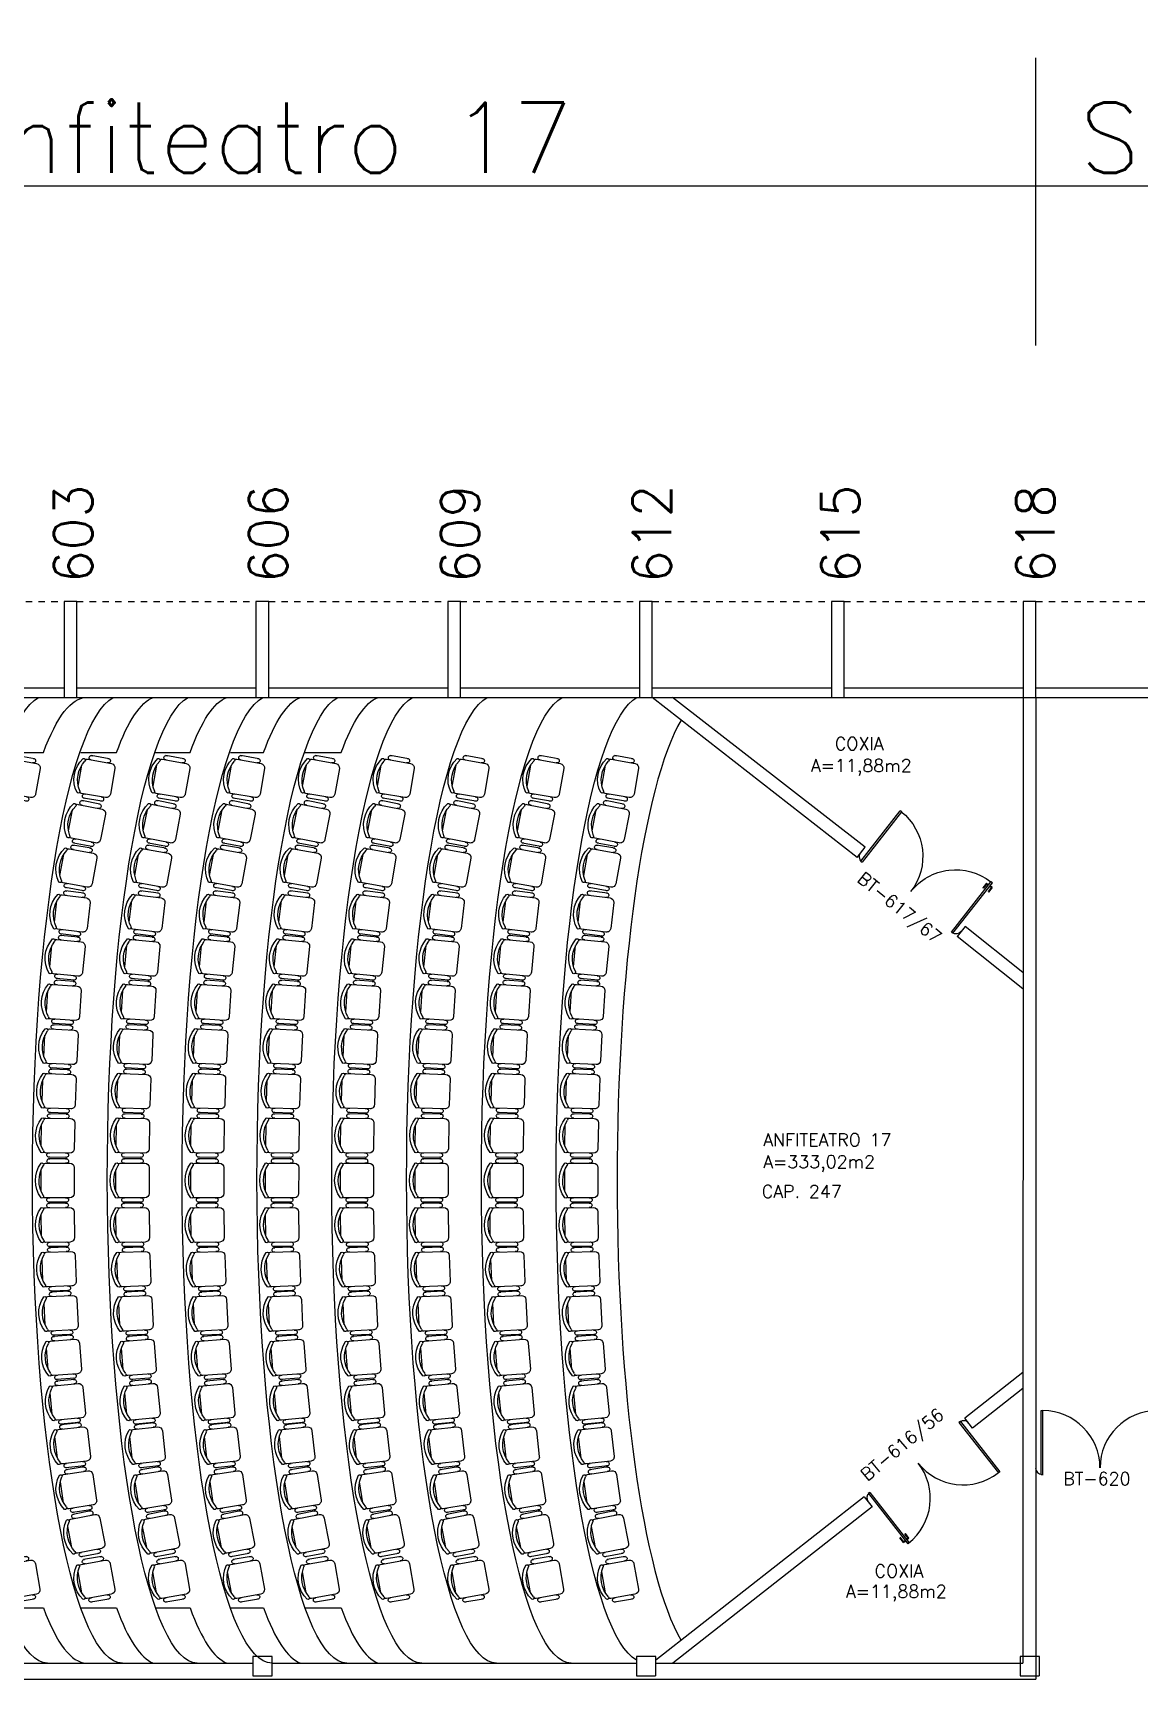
# Model space of a CAD drawing. Extents: x 34 to 586, y 527 to 658.
# Drawn here: x 171.49 to 188.79, y 597.07 to 622.81 of the extents above; entities that cross this region are included whole.
import ezdxf

# ---------------------------------------------------------------- set-up
doc = ezdxf.new("R2010")
doc.units = 0
doc.header["$LTSCALE"] = 0.02
doc.header["$MEASUREMENT"] = 0
doc.header["$PDMODE"] = 98
doc.linetypes.add('HIDDEN2', pattern=[0.1875, 0.125, -0.0625])
doc.layers.get('0').update_dxf_attribs({"linetype": 'CONTINUOUS'})
doc.layers.get('DEFPOINTS').update_dxf_attribs({"linetype": 'CONTINUOUS'})
for name, color, linetype in [('ALV', 2, 'CONTINUOUS'), ('AR-EST-CNC-IDE', 2, 'CONTINUOUS'), ('AREA', 2, 'CONTINUOUS'), ('ESTR', 3, 'CONTINUOUS'), ('LAYOUT-ANF', 1, 'CONTINUOUS'), ('PORTA', 2, 'CONTINUOUS'), ('PROJ', 1, 'HIDDEN2'), ('TEXTO', 2, 'CONTINUOUS'), ('TEXTO-CENTRO-CUSTO', 2, 'CONTINUOUS'), ('TEXTO-ENDEREÇO', 2, 'CONTINUOUS')]:
    doc.layers.add(name, color=color, linetype=linetype)
doc.styles.add('1', font='romans.shx', dxfattribs={"height": 1.1})
doc.styles.add('NOPILAR', font='simplex.shx', dxfattribs={"height": 0.6})
doc.styles.add('UNB-100', font='simplex.shx', dxfattribs={"height": 0.2})
doc.styles.add('UNB-100-1', font='simplex.shx', dxfattribs={"height": 0.2})
doc.dimstyles.new('1-600', dxfattribs={"dimtxt": 1.1, "dimasz": 2.5, "dimexe": 2, "dimexo": 4, "dimgap": 0.2, "dimtad": 1, "dimdec": 0, "dimzin": 4, "dimdsep": 46, "dimlunit": 6, "dimtxsty": '1', "dimblk1": 'NONE', "dimblk2": 'NONE', "dimsah": 1, "dimcen": 0, "dimclrd": 2, "dimclre": 2, "dimclrt": 2, "dimadec": 0, "dimazin": 0, "dimtfac": 1, "dimtdec": 0, "dimtmove": 2, "dimatfit": 3, "dimldrblk": 'NONE', "dimfxl": 1, "dimtolj": 1, "dimtzin": 0, "dimarcsym": 0})

# ---------------------------------------------------------------- blocks, each defined once
blk = doc.blocks.new('PTDP-TTN')
for p, q in [((0.084, 0.9), (0.115, 0.9)), ((0.084, -0.1), (0.084, 0.9)), ((0.114, -0.1), (0.114, 0.9)), ((1.884, 0.9), (1.914, 0.9)), ((1.884, -0.1), (1.884, 0.9)), ((1.914, -0.1), (1.914, 0.9)), ((0.084, -0.1), (0.115, -0.1)), ((1.885, -0.101), (1.915, -0.101))]:
    blk.add_line(p, q)
for centre, radius, start, end in [((0.114, 0.006), 0.892, 0, 90), ((1.899, 0.006), 0.892, 90, 180), ((0.098, 0), 0.098, 180, 270), ((1.896, -0.001), 0.0991, 271.7192, 0)]:
    blk.add_arc(centre, radius, start, end)
blk = doc.blocks.new('*D50')
at = {"layer": 'DEFPOINTS', "color": 0, "transparency": 16777216}
for p in [(192.976, 620.42), (187.176, 613.92), (192.976, 613.92)]:
    blk.add_point(p, dxfattribs=at)
at = {"layer": 'TEXTO-CENTRO-CUSTO', "color": 2, "lineweight": -2, "transparency": 16777216}
for p, q in [((192.976, 617.92), (192.976, 622.42)), ((187.176, 620.42), (192.976, 620.42))]:
    blk.add_line(p, q, dxfattribs=at)
at = {"layer": 'TEXTO-CENTRO-CUSTO', "color": 2, "transparency": 16777216, "insert": (190.076, 621.17), "char_height": 1.1, "attachment_point": 5, "style": '1'}
blk.add_mtext('\\A1;S.Aula', dxfattribs=at)
blk = doc.blocks.new('_NONE')
at = {"color": 0, "linetype": 'ByBlock'}
blk.add_circle((0, 0), 0.25, dxfattribs=at)
blk = doc.blocks.new('*D51')
at = {"layer": 'DEFPOINTS', "color": 0, "transparency": 16777216}
for p in [(187.176, 620.42), (162.976, 613.92), (187.176, 613.92)]:
    blk.add_point(p, dxfattribs=at)
at = {"layer": 'TEXTO-CENTRO-CUSTO', "color": 2, "lineweight": -2, "transparency": 16777216}
for p, q in [((187.176, 617.92), (187.176, 622.42)), ((162.976, 620.42), (187.176, 620.42))]:
    blk.add_line(p, q, dxfattribs=at)
at = {"layer": 'TEXTO-CENTRO-CUSTO', "color": 2, "transparency": 16777216, "insert": (175.076, 621.17), "char_height": 1.1, "attachment_point": 5, "style": '1'}
blk.add_mtext('\\A1;Anfiteatro 17', dxfattribs=at)
blk = doc.blocks.new('CHAIR7')
for p, q in [((20, 12), (3, 12)), ((5.125, 15.041986), (17.875, 15.041986)), ((0, 9), (0, -9)), ((23, -7.440115), (23, 7.440115)), ((3, -12), (20, -12)), ((5.125, -15), (17.875, -15))]:
    blk.add_line(p, q)
for centre, radius, start, end in [((3, 9), 3, 90, 180), ((5.5625, 13.541986), 1.5625, 73.739795, 286.260205), ((17.4375, 13.541986), 1.5625, 253.739795, 106.260205), ((20, 9), 3, 62.415559, 90), ((22.344677, 11.120498), 1.096801, 53.309935, 212.027413), ((7, 0), 20, 323.130102, 36.869898), ((4.823592, 0), 19.640192, 327.575753, 32.424247), ((3, -9), 3, 180, 270), ((22.344677, -11.120498), 1.096801, 147.972587, 306.690065), ((5.5625, -13.5), 1.5625, 73.739795, 286.260205), ((17.4375, -13.5), 1.5625, 253.739795, 106.260205), ((20, -9), 3, 270, 297.584441)]:
    blk.add_arc(centre, radius, start, end)

msp = doc.modelspace()

# ---------------------------------------------------------------- linework, layer by layer
at = {"layer": 'ALV'}
for p, q in [((169.176, 612.57), (171.976, 612.57)), ((169.176, 612.42), (171.976, 612.42)), ((172.176, 612.57), (174.976, 612.57)), ((172.176, 612.42), (174.976, 612.42)), ((175.176, 612.57), (177.976, 612.57)), ((175.176, 612.42), (177.976, 612.42)), ((178.176, 612.57), (180.976, 612.57)), ((178.176, 612.42), (180.976, 612.42)), ((184.38, 609.918), (181.172, 612.42)), ((181.176, 612.57), (183.976, 612.57)), ((181.176, 612.42), (183.976, 612.42)), ((184.503, 610.075), (181.494, 612.42)), ((184.176, 612.57), (186.976, 612.57)), ((184.176, 612.42), (186.976, 612.42)), ((186.976, 612.42), (186.972, 597.319)), ((187.176, 612.42), (187.172, 597.069)), ((187.176, 612.57), (189.976, 612.57)), ((187.176, 612.42), (189.976, 612.42)), ((184.38, 609.918), (184.503, 610.075)), ((186.067, 608.836), (185.943, 608.679)), ((186.972, 608.119), (186.067, 608.836)), ((186.972, 607.864), (185.943, 608.679)), ((186.972, 601.864), (186.061, 601.15)), ((186.972, 601.61), (186.185, 600.993)), ((186.185, 600.993), (186.061, 601.15)), ((184.491, 599.92), (181.229, 597.364)), ((184.491, 599.92), (184.614, 599.762)), ((184.614, 599.762), (181.496, 597.319)), ((169.229, 597.319), (174.929, 597.319)), ((175.229, 597.319), (180.929, 597.319)), ((181.229, 597.319), (186.972, 597.319)), ((169.079, 597.069), (175.077, 597.069)), ((175.079, 597.069), (181.077, 597.069)), ((181.079, 597.069), (187.172, 597.069))]:
    msp.add_line(p, q, dxfattribs=at)
at = {"layer": 'ESTR'}
for points in [[(171.976, 613.92), (171.976, 612.42), (172.176, 612.42), (172.176, 613.92)], [(174.976, 613.92), (174.976, 612.42), (175.176, 612.42), (175.176, 613.92)], [(177.976, 613.92), (177.976, 612.42), (178.176, 612.42), (178.176, 613.92)], [(180.976, 613.92), (180.976, 612.42), (181.176, 612.42), (181.176, 613.92)], [(183.976, 613.92), (183.976, 612.42), (184.176, 612.42), (184.176, 613.92)], [(186.976, 613.92), (186.976, 612.42), (187.176, 612.42), (187.176, 613.92)]]:
    msp.add_lwpolyline(points, close=True, dxfattribs=at)
for points in [[(175.229, 597.117), (175.229, 597.423), (174.929, 597.423), (174.929, 597.117), (175.228, 597.117)], [(181.229, 597.117), (181.229, 597.423), (180.929, 597.423), (180.929, 597.117), (181.228, 597.117)], [(187.229, 597.117), (187.229, 597.423), (186.929, 597.423), (186.929, 597.117), (187.228, 597.117)]]:
    msp.add_lwpolyline(points, dxfattribs=at)
at = {"layer": 'LAYOUT-ANF'}
for p, q in [((171.067, 611.557), (171.654, 611.557)), ((172.237, 611.557), (172.796, 611.557)), ((173.407, 611.557), (173.946, 611.557)), ((174.577, 611.557), (175.096, 611.557)), ((175.747, 611.557), (176.312, 611.557)), ((171.067, 598.181), (171.654, 598.181)), ((172.237, 598.181), (172.796, 598.181)), ((173.407, 598.181), (173.946, 598.181)), ((174.577, 598.181), (175.096, 598.181)), ((175.747, 598.181), (176.312, 598.181))]:
    msp.add_line(p, q, dxfattribs=at)
at = {"layer": 'LAYOUT-ANF', "extrusion": (0, 0, -1)}
for centre, major_axis, ratio, start_param, end_param in [((171.719, 604.889), (0, 7.57), 0.185811, 3.141593, 6.180935), ((172.889, 604.889), (0, 7.57), 0.185811, 3.141593, 6.180935), ((172.325, 604.843), (-0.006, -7.577), 0.192653, 2.659723, 3.137394), ((174.059, 604.889), (0, 7.57), 0.185811, 3.141593, 6.180935), ((173.477, 604.869), (0, -7.57), 0.191992, 2.654075, 3.069306), ((175.229, 604.889), (0, 7.57), 0.185811, 3.141593, 6.180935), ((174.627, 604.869), (0, -7.57), 0.191928, 2.654075, 3.069306), ((176.399, 604.889), (0, 7.57), 0.185811, 3.141593, 6.180934), ((175.777, 604.869), (0, -7.57), 0.191869, 2.654075, 3.069307), ((177.569, 604.889), (0, 7.57), 0.185811, 3.141593, 6.180934), ((176.992, 604.869), (0, -7.57), 0.191815, 2.654075, 3.069307), ((178.739, 604.889), (0, 7.57), 0.185811, 3.141593, 6.180934), ((179.909, 604.889), (0, 7.57), 0.185811, 3.141593, 6.180934), ((181.079, 604.889), (0, 7.57), 0.185811, 3.248727, 6.180934)]:
    msp.add_ellipse(centre, major_axis=major_axis, ratio=ratio, start_param=start_param, end_param=end_param, dxfattribs=at)
at = {"layer": 'LAYOUT-ANF'}
for centre, major_axis, ratio, start_param, end_param in [((182.076, 604.869), (0, 7.57), 0.191617, 0.315607, 2.825495), ((172.325, 604.896), (-0.006, 7.577), 0.192653, 2.659723, 3.137394), ((173.477, 604.869), (0, 7.57), 0.191992, 2.654075, 3.069306), ((174.627, 604.869), (0, 7.57), 0.191928, 2.654075, 3.069306), ((175.777, 604.869), (0, 7.57), 0.191869, 2.654075, 3.069307), ((176.992, 604.869), (0, 7.57), 0.191815, 2.654075, 3.069307)]:
    msp.add_ellipse(centre, major_axis=major_axis, ratio=ratio, start_param=start_param, end_param=end_param, dxfattribs=at)
at = {"layer": 'PORTA'}
for p, q in [((186.403, 609.515), (186.347, 609.444)), ((186.355, 609.438), (186.347, 609.444)), ((186.404, 609.501), (186.355, 609.438)), ((186.403, 609.515), (186.434, 609.49)), ((186.404, 609.501), (186.428, 609.482)), ((186.475, 609.445), (186.426, 609.382)), ((186.426, 609.382), (186.434, 609.376)), ((186.489, 609.447), (186.434, 609.376)), ((186.475, 609.445), (186.452, 609.464)), ((186.489, 609.447), (186.458, 609.472)), ((185.056, 599.281), (185.048, 599.275)), ((185.104, 599.204), (185.048, 599.275)), ((185.105, 599.218), (185.056, 599.281)), ((185.127, 599.337), (185.134, 599.343)), ((185.176, 599.274), (185.127, 599.337)), ((185.19, 599.272), (185.135, 599.343)), ((185.176, 599.274), (185.153, 599.255)), ((185.19, 599.272), (185.159, 599.247)), ((185.104, 599.204), (185.135, 599.229)), ((185.105, 599.218), (185.129, 599.237))]:
    msp.add_line(p, q, dxfattribs=at)
at = {"layer": 'PROJ'}
for p, q in [((169.176, 613.92), (171.976, 613.92)), ((172.176, 613.92), (174.976, 613.92)), ((175.176, 613.92), (177.976, 613.92)), ((178.176, 613.92), (180.976, 613.92)), ((181.176, 613.92), (183.976, 613.92)), ((184.176, 613.92), (186.976, 613.92)), ((187.176, 613.92), (189.976, 613.92))]:
    msp.add_line(p, q, dxfattribs=at)

# ---------------------------------------------------------------- block references
at = {"layer": 'LAYOUT-ANF', "extrusion": (0, 0, -1), "zscale": -0.0225}
for p, xscale, yscale, rotation in [((-171.566, 611.107), 0.02250000000000033, 0.02250000000000033, 9.999999999999883), ((-172.736, 611.107), 0.02250000000000033, 0.02250000000000033, 9.999999999999883), ((-173.906, 611.107), 0.02250000000000033, 0.02250000000000033, 9.999999999999883), ((-175.076, 611.107), 0.02250000000000033, 0.02250000000000033, 9.999999999999883), ((-176.246, 611.107), 0.02250000000000033, 0.02250000000000033, 9.999999999999883), ((-177.416, 611.107), 0.02250000000000033, 0.02250000000000033, 9.999999999999883), ((-178.586, 611.107), 0.02250000000000033, 0.02250000000000033, 9.999999999999883), ((-179.756, 611.107), 0.02250000000000033, 0.02250000000000033, 9.999999999999883), ((-180.926, 611.107), 0.02250000000000033, 0.02250000000000033, 9.999999999999883), ((-172.585, 610.396), 0.02249999999999999, 0.02249999999999999, 11.00000000000013), ((-173.755, 610.396), 0.02249999999999999, 0.02249999999999999, 11.00000000000013), ((-174.925, 610.396), 0.02249999999999999, 0.02249999999999999, 11.00000000000013), ((-176.095, 610.396), 0.02249999999999999, 0.02249999999999999, 11.00000000000013), ((-177.265, 610.396), 0.02249999999999999, 0.02249999999999999, 11.00000000000013), ((-178.435, 610.396), 0.02249999999999999, 0.02249999999999999, 11.00000000000013), ((-179.605, 610.396), 0.02249999999999999, 0.02249999999999999, 11.00000000000013), ((-180.775, 610.396), 0.02249999999999999, 0.02249999999999999, 11.00000000000013), ((-172.451, 609.706), 0.02250000000000008, 0.02250000000000008, 10.1307071510241), ((-173.621, 609.706), 0.02250000000000008, 0.02250000000000008, 10.1307071510241), ((-174.791, 609.706), 0.02250000000000008, 0.02250000000000008, 10.1307071510241), ((-175.961, 609.706), 0.02250000000000008, 0.02250000000000008, 10.1307071510241), ((-177.131, 609.706), 0.02250000000000008, 0.02250000000000008, 10.1307071510241), ((-178.301, 609.706), 0.02250000000000008, 0.02250000000000008, 10.1307071510241), ((-179.471, 609.706), 0.02250000000000008, 0.02250000000000008, 10.1307071510241), ((-180.641, 609.706), 0.02250000000000008, 0.02250000000000008, 10.1307071510241), ((-172.359, 609.009), 0.02250000000000071, 0.02250000000000071, 6.81855123706071), ((-173.529, 609.009), 0.02250000000000071, 0.02250000000000071, 6.81855123706071), ((-174.699, 609.009), 0.02250000000000071, 0.02250000000000071, 6.81855123706071), ((-175.869, 609.009), 0.02250000000000071, 0.02250000000000071, 6.81855123706071), ((-177.039, 609.009), 0.02250000000000071, 0.02250000000000071, 6.81855123706071), ((-178.209, 609.009), 0.02250000000000071, 0.02250000000000071, 6.81855123706071), ((-179.379, 609.009), 0.02250000000000071, 0.02250000000000071, 6.81855123706071), ((-180.549, 609.009), 0.02250000000000071, 0.02250000000000071, 6.81855123706071), ((-172.285, 608.322), 0.02250000000000008, 0.02250000000000008, 5.65837284967253), ((-173.455, 608.322), 0.02250000000000008, 0.02250000000000008, 5.65837284967253), ((-174.625, 608.322), 0.02250000000000008, 0.02250000000000008, 5.65837284967253), ((-175.795, 608.322), 0.02250000000000008, 0.02250000000000008, 5.65837284967253), ((-176.965, 608.322), 0.02250000000000008, 0.02250000000000008, 5.65837284967253), ((-178.135, 608.322), 0.02250000000000008, 0.02250000000000008, 5.65837284967253), ((-179.305, 608.322), 0.02250000000000008, 0.02250000000000008, 5.65837284967253), ((-180.475, 608.322), 0.02250000000000008, 0.02250000000000008, 5.65837284967253), ((-172.23, 607.632), 0.02250000000000019, 0.02250000000000019, 3.62311163543386), ((-173.4, 607.632), 0.02250000000000019, 0.02250000000000019, 3.62311163543386), ((-174.57, 607.632), 0.02250000000000019, 0.02250000000000019, 3.62311163543386), ((-175.74, 607.632), 0.02250000000000019, 0.02250000000000019, 3.62311163543386), ((-176.91, 607.632), 0.02250000000000019, 0.02250000000000019, 3.62311163543386), ((-178.08, 607.632), 0.02250000000000019, 0.02250000000000019, 3.62311163543386), ((-179.25, 607.632), 0.02250000000000019, 0.02250000000000019, 3.62311163543386), ((-180.42, 607.632), 0.02250000000000019, 0.02250000000000019, 3.62311163543386), ((-172.186, 606.943), 0.02249999999999972, 0.02249999999999972, 2.83461622129059), ((-173.356, 606.943), 0.02249999999999972, 0.02249999999999972, 2.83461622129059), ((-174.526, 606.943), 0.02249999999999972, 0.02249999999999972, 2.83461622129059), ((-175.696, 606.943), 0.02249999999999972, 0.02249999999999972, 2.83461622129059), ((-176.866, 606.943), 0.02249999999999972, 0.02249999999999972, 2.83461622129059), ((-178.036, 606.943), 0.02249999999999972, 0.02249999999999972, 2.83461622129059), ((-179.206, 606.943), 0.02249999999999972, 0.02249999999999972, 2.83461622129059), ((-180.376, 606.943), 0.02249999999999972, 0.02249999999999972, 2.83461622129059), ((-172.156, 606.253), 0.02249999999999934, 0.02249999999999934, 1.84971539260647), ((-173.326, 606.253), 0.02249999999999934, 0.02249999999999934, 1.84971539260647), ((-174.496, 606.253), 0.02249999999999934, 0.02249999999999934, 1.84971539260647), ((-175.666, 606.253), 0.02249999999999934, 0.02249999999999934, 1.84971539260647), ((-176.836, 606.253), 0.02249999999999934, 0.02249999999999934, 1.84971539260647), ((-178.006, 606.253), 0.02249999999999934, 0.02249999999999934, 1.84971539260647), ((-179.176, 606.253), 0.02249999999999934, 0.02249999999999934, 1.84971539260647), ((-180.346, 606.253), 0.02249999999999934, 0.02249999999999934, 1.84971539260647), ((-172.139, 605.563), 0.0225, 0.0225, 0.8552916914554373), ((-173.309, 605.563), 0.0225, 0.0225, 0.8552916914554373), ((-174.479, 605.563), 0.0225, 0.0225, 0.8552916914554373), ((-175.649, 605.563), 0.0225, 0.0225, 0.8552916914554373), ((-176.819, 605.563), 0.0225, 0.0225, 0.8552916914554373), ((-177.989, 605.563), 0.0225, 0.0225, 0.8552916914554373), ((-179.159, 605.563), 0.0225, 0.0225, 0.8552916914554373), ((-180.329, 605.563), 0.0225, 0.0225, 0.8552916914554373), ((-172.135, 604.864), 0.02250000000000005, 0.02250000000000005, 0.06948850904237247), ((-173.305, 604.864), 0.02250000000000005, 0.02250000000000005, 0.06948850904237247), ((-174.475, 604.864), 0.02250000000000005, 0.02250000000000005, 0.06948850904237247), ((-175.645, 604.864), 0.02250000000000005, 0.02250000000000005, 0.06948850904237247), ((-176.815, 604.864), 0.02250000000000005, 0.02250000000000005, 0.06948850904237247), ((-177.985, 604.864), 0.02250000000000005, 0.02250000000000005, 0.06948850904237247), ((-179.155, 604.864), 0.02250000000000005, 0.02250000000000005, 0.06948850904237247), ((-180.325, 604.864), 0.02250000000000005, 0.02250000000000005, 0.06948850904237247), ((-172.137, 604.174), 0.02250000000000053, 0.02250000000000053, 359.232129116996), ((-173.307, 604.174), 0.02250000000000053, 0.02250000000000053, 359.232129116996), ((-174.477, 604.174), 0.02250000000000053, 0.02250000000000053, 359.232129116996), ((-175.647, 604.174), 0.02250000000000053, 0.02250000000000053, 359.232129116996), ((-176.817, 604.174), 0.02250000000000053, 0.02250000000000053, 359.232129116996), ((-177.987, 604.174), 0.02250000000000053, 0.02250000000000053, 359.232129116996), ((-179.157, 604.174), 0.02250000000000053, 0.02250000000000053, 359.232129116996), ((-180.327, 604.174), 0.02250000000000053, 0.02250000000000053, 359.232129116996), ((-172.156, 603.489), 0.02249999999999961, 0.02249999999999961, 357.8966997366169), ((-173.326, 603.489), 0.02249999999999961, 0.02249999999999961, 357.8966997366169), ((-174.496, 603.489), 0.02249999999999961, 0.02249999999999961, 357.8966997366169), ((-175.666, 603.489), 0.02249999999999961, 0.02249999999999961, 357.8966997366169), ((-176.836, 603.489), 0.02249999999999961, 0.02249999999999961, 357.8966997366169), ((-178.006, 603.489), 0.02249999999999961, 0.02249999999999961, 357.8966997366169), ((-179.176, 603.489), 0.02249999999999961, 0.02249999999999961, 357.8966997366169), ((-180.346, 603.489), 0.02249999999999961, 0.02249999999999961, 357.8966997366169), ((-172.187, 602.801), 0.02250000000000016, 0.02250000000000016, 357.2208659575315), ((-173.357, 602.801), 0.02250000000000016, 0.02250000000000016, 357.2208659575315), ((-174.527, 602.801), 0.02250000000000016, 0.02250000000000016, 357.2208659575315), ((-175.697, 602.801), 0.02250000000000016, 0.02250000000000016, 357.2208659575315), ((-176.867, 602.801), 0.02250000000000016, 0.02250000000000016, 357.2208659575315), ((-178.037, 602.801), 0.02250000000000016, 0.02250000000000016, 357.2208659575315), ((-179.207, 602.801), 0.02250000000000016, 0.02250000000000016, 357.2208659575315), ((-180.377, 602.801), 0.02250000000000016, 0.02250000000000016, 357.2208659575315), ((-172.232, 602.119), 0.02249999999999975, 0.02249999999999975, 355.4629587027982), ((-173.402, 602.119), 0.02249999999999975, 0.02249999999999975, 355.4629587027982), ((-174.572, 602.119), 0.02249999999999975, 0.02249999999999975, 355.4629587027982), ((-175.742, 602.119), 0.02249999999999975, 0.02249999999999975, 355.4629587027982), ((-176.912, 602.119), 0.02249999999999975, 0.02249999999999975, 355.4629587027982), ((-178.082, 602.119), 0.02249999999999975, 0.02249999999999975, 355.4629587027982), ((-179.252, 602.119), 0.02249999999999975, 0.02249999999999975, 355.4629587027982), ((-180.422, 602.119), 0.02249999999999975, 0.02249999999999975, 355.4629587027982), ((-172.289, 601.429), 0.02249999999999995, 0.02249999999999995, 354.501511941658), ((-173.459, 601.429), 0.02249999999999995, 0.02249999999999995, 354.501511941658), ((-174.629, 601.429), 0.02249999999999995, 0.02249999999999995, 354.501511941658), ((-175.799, 601.429), 0.02249999999999995, 0.02249999999999995, 354.501511941658), ((-176.969, 601.429), 0.02249999999999995, 0.02249999999999995, 354.501511941658), ((-178.139, 601.429), 0.02249999999999995, 0.02249999999999995, 354.501511941658), ((-179.309, 601.429), 0.02249999999999995, 0.02249999999999995, 354.501511941658), ((-180.479, 601.429), 0.02249999999999995, 0.02249999999999995, 354.501511941658), ((-172.366, 600.752), 0.0224999999999999, 0.0224999999999999, 353.5678324340315), ((-173.536, 600.752), 0.0224999999999999, 0.0224999999999999, 353.5678324340315), ((-174.706, 600.752), 0.0224999999999999, 0.0224999999999999, 353.5678324340315), ((-175.876, 600.752), 0.0224999999999999, 0.0224999999999999, 353.5678324340315), ((-177.046, 600.752), 0.0224999999999999, 0.0224999999999999, 353.5678324340315), ((-178.216, 600.752), 0.0224999999999999, 0.0224999999999999, 353.5678324340315), ((-179.386, 600.752), 0.0224999999999999, 0.0224999999999999, 353.5678324340315), ((-180.556, 600.752), 0.0224999999999999, 0.0224999999999999, 353.5678324340315), ((-172.455, 600.068), 0.0224999999999994, 0.0224999999999994, 351.33427184672), ((-173.625, 600.068), 0.0224999999999994, 0.0224999999999994, 351.33427184672), ((-174.795, 600.068), 0.0224999999999994, 0.0224999999999994, 351.33427184672), ((-175.965, 600.068), 0.0224999999999994, 0.0224999999999994, 351.33427184672), ((-177.135, 600.068), 0.0224999999999994, 0.0224999999999994, 351.33427184672), ((-178.305, 600.068), 0.0224999999999994, 0.0224999999999994, 351.33427184672), ((-179.475, 600.068), 0.0224999999999994, 0.0224999999999994, 351.33427184672), ((-180.645, 600.068), 0.0224999999999994, 0.0224999999999994, 351.33427184672), ((-172.574, 599.388), 0.02249999999999998, 0.02249999999999998, 349), ((-173.744, 599.388), 0.02249999999999998, 0.02249999999999998, 349), ((-174.914, 599.388), 0.02249999999999998, 0.02249999999999998, 349), ((-176.084, 599.388), 0.02249999999999998, 0.02249999999999998, 349), ((-177.254, 599.388), 0.02249999999999998, 0.02249999999999998, 349), ((-178.424, 599.388), 0.02249999999999998, 0.02249999999999998, 349), ((-179.594, 599.388), 0.02249999999999998, 0.02249999999999998, 349), ((-180.764, 599.388), 0.02249999999999998, 0.02249999999999998, 349), ((-171.563, 598.673), 0.02250000000000032, 0.02250000000000032, 350.0000000000003), ((-172.733, 598.673), 0.02250000000000032, 0.02250000000000032, 350.0000000000003), ((-173.903, 598.673), 0.02250000000000032, 0.02250000000000032, 350.0000000000003), ((-175.073, 598.673), 0.02250000000000032, 0.02250000000000032, 350.0000000000003), ((-176.243, 598.673), 0.02250000000000032, 0.02250000000000032, 350.0000000000003), ((-177.413, 598.673), 0.02250000000000032, 0.02250000000000032, 350.0000000000003), ((-178.583, 598.673), 0.02250000000000032, 0.02250000000000032, 350.0000000000003), ((-179.753, 598.673), 0.02250000000000032, 0.02250000000000032, 350.0000000000003), ((-180.923, 598.673), 0.02250000000000032, 0.02250000000000032, 350.0000000000003)]:
    msp.add_blockref('CHAIR7', p, dxfattribs=dict(at, xscale=xscale, yscale=yscale, rotation=rotation))
at = {"layer": 'PORTA', "xscale": -1, "rotation": 321.9162999999998}
msp.add_blockref('PTDP-TTN', (186.005, 608.757), dxfattribs=at)
at = {"layer": 'PORTA'}
for p, rotation in [((186.123, 601.072), 218.0836999999999), ((187.171, 600.368), 359.9999999999999)]:
    msp.add_blockref('PTDP-TTN', p, dxfattribs=dict(at, rotation=rotation))

# ---------------------------------------------------------------- texts
at = {"layer": 'AR-EST-CNC-IDE', "style": 'NOPILAR'}
for s, p in [('603', (172.418, 614.205)), ('606', (175.468, 614.205)), ('609', (178.468, 614.205)), ('612', (181.468, 614.205)), ('615', (184.418, 614.205)), ('618', (187.468, 614.205))]:
    msp.add_text(s, height=0.6, rotation=90, dxfattribs=at).set_placement(p)
at = {"layer": 'AREA', "style": 'UNB-100'}
for s, p in [('A=11,88m2', (183.655, 611.254)), ('A=333,02m2', (182.91, 605.058)), ('A=11,88m2', (184.203, 598.341))]:
    msp.add_text(s, height=0.2, rotation=360, dxfattribs=at).set_placement(p)
at = {"layer": 'TEXTO', "style": 'UNB-100'}
for s, p in [('COXIA', (184.03, 611.596)), ('ANFITEATRO 17', (182.91, 605.401)), ('CAP. 247', (182.887, 604.593)), ('COXIA', (184.651, 598.658))]:
    msp.add_text(s, height=0.2, rotation=360, dxfattribs=at).set_placement(p)
at = {"layer": 'TEXTO-ENDEREÇO', "style": 'UNB-100-1'}
for s, rotation, p in [('BT-617/67', 321.0774, (184.364, 609.553)), ('BT-616/56', 39.8534, (184.538, 600.152)), ('BT-620', 360, (187.601, 600.102))]:
    msp.add_text(s, height=0.2, rotation=rotation, dxfattribs=at).set_placement(p)

# ---------------------------------------------------------------- dimensions: what is measured, and where the dimension line sits
at = {"layer": 'TEXTO-CENTRO-CUSTO'}
for base, p1, p2, text, picture, middle in [((187.176, 620.42), (162.976, 613.92), (187.176, 613.92), 'Anfiteatro 17', '*D51', (175.076, 621.17)), ((192.976, 620.42), (187.176, 613.92), (192.976, 613.92), 'S.Aula', '*D50', (190.076, 621.17))]:
    dim = msp.add_linear_dim(base=base, p1=p1, p2=p2, angle=0, text=text, dimstyle='1-600', override={"dimse1": 1}, dxfattribs=at)
    dim.commit()
    dim.dimension.update_dxf_attribs({"geometry": picture, "text_midpoint": middle})

doc.saveas('drawing.dxf')
